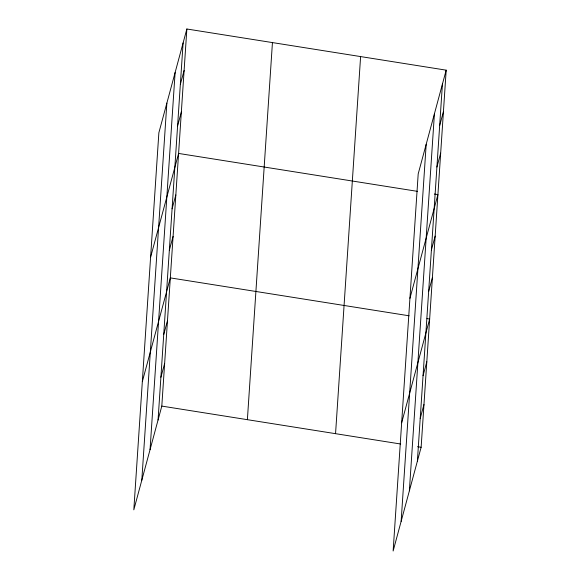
<?xml version="1.0" encoding="UTF-8"?>
<svg xmlns="http://www.w3.org/2000/svg" width="580" height="580" viewBox="0 0 580 580"><rect width="100%" height="100%" fill="white"/><g stroke="black" fill="none" stroke-linecap="round" stroke-linejoin="round"><path stroke-width="0.87" d="M141.81 480.197L166.866 103.102M150.053 449.659L175.109 72.565M158.05 420.022L183.106 42.927M186.862 29L158.869 132.74L133.813 509.834L161.805 406.094L186.862 29L446.187 70.165L421.131 447.26L393.138 551L418.195 173.906L446.187 70.165M247.385 419.681L272.44 42.587M335.552 433.673L360.608 56.579M401.135 521.362L426.191 144.268M409.371 490.825L434.427 113.731M417.375 461.187L442.424 84.093M180.351 84.404L184.106 70.477M177.596 125.889L181.351 111.962M150.604 257.179L178.596 153.439L417.411 191.349M172.079 208.844L175.841 194.923M169.324 250.328L173.079 236.401M142.332 381.625L170.324 277.885L409.147 315.796M163.727 334.544L167.489 320.624M160.892 377.283L164.647 363.356M439.669 125.57L443.424 111.643M436.914 167.047L440.67 153.127M409.922 298.345L437.914 194.605L434.348 194.039M431.404 250.009L435.159 236.089M428.649 291.493L432.404 277.566M401.657 422.791L429.649 319.051L426.974 318.623M423.052 375.709L426.808 361.782M420.21 418.448L423.965 404.521M161.805 406.094L400.628 444.004M417.564 446.694L421.131 447.26"/></g></svg>
